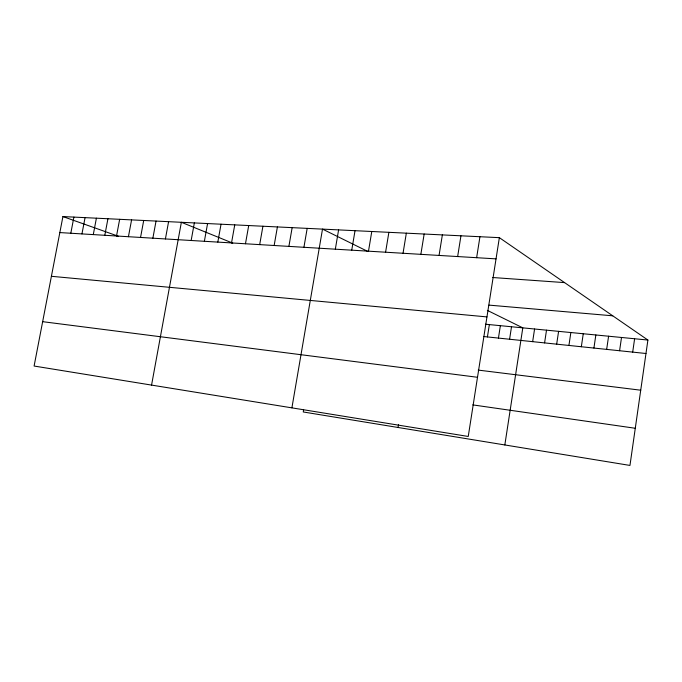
<?xml version="1.0" encoding="UTF-8"?>
<svg xmlns="http://www.w3.org/2000/svg" width="682" height="682" viewBox="0 0 682 682"><rect width="100%" height="100%" fill="white"/><g stroke="black" fill="none" stroke-linecap="round" stroke-linejoin="round"><path stroke-width="1.02" d="M499.36 237.66L468.244 436.463L34.1 366.038L62.923 216.569L499.36 237.66L647.9 340.045L629.963 465.431L303.26 411.971L303.609 409.916M619.588 350.744L621.515 337.471M632.691 352.108L634.618 338.749M593.92 348.059L595.846 334.973M606.665 349.389L608.591 336.217M581.337 346.746L583.263 333.745M556.674 344.163L558.601 331.341M568.924 345.45L570.851 332.535M532.651 341.656L534.577 329.005M544.586 342.901L546.512 330.165M504.833 444.954L522.804 327.854L487.366 310.387M498.44 338.084L500.366 325.672M509.59 339.244L511.517 326.755M487.425 336.934L489.361 324.598M476.633 257.702L479.949 236.722M457.639 256.56L460.955 235.802M420.854 254.335L424.161 234.02M398.049 427.478L398.535 424.511M439.055 255.435L442.362 234.906M403.036 253.261L406.336 233.159M385.586 252.212L388.885 232.315M368.493 251.181L371.784 231.496M351.742 250.175L355.024 230.687M291.905 407.853L322.509 229.109L367.291 251.189M335.331 249.186L338.604 229.894M303.925 247.293L307.19 228.368M288.895 246.381L292.152 227.643M259.68 244.625L262.92 226.236M274.155 245.494L277.404 226.935M245.469 243.764L248.708 225.546M217.822 242.101L221.036 224.208M231.522 242.928L234.744 224.872M204.37 241.292L207.575 223.56M151.566 385.091L181.361 222.289L232.741 243.133M191.156 240.49L194.353 222.92M152.87 238.188L156.042 221.07M165.411 238.939L168.59 221.676M140.552 237.438L143.706 220.474M116.52 235.998L119.657 219.314M128.429 236.714L131.583 219.885M93.289 234.591L96.401 218.189M104.806 235.29L107.935 218.743M70.809 233.235L73.903 217.098M81.951 233.909L85.062 217.643M59.837 232.579L496.044 258.87M492.6 277.514L564.585 282.612M489.028 305.118L612.76 315.817M51.406 276.295L486.957 316.908M485.405 324.214L647.9 340.045M483.478 336.516L645.973 353.498M478.218 370.096L640.722 390.206M42.659 321.674L477.511 377.282M472.771 404.886L635.283 428.27M62.923 216.569L118.276 236.228"/></g></svg>
